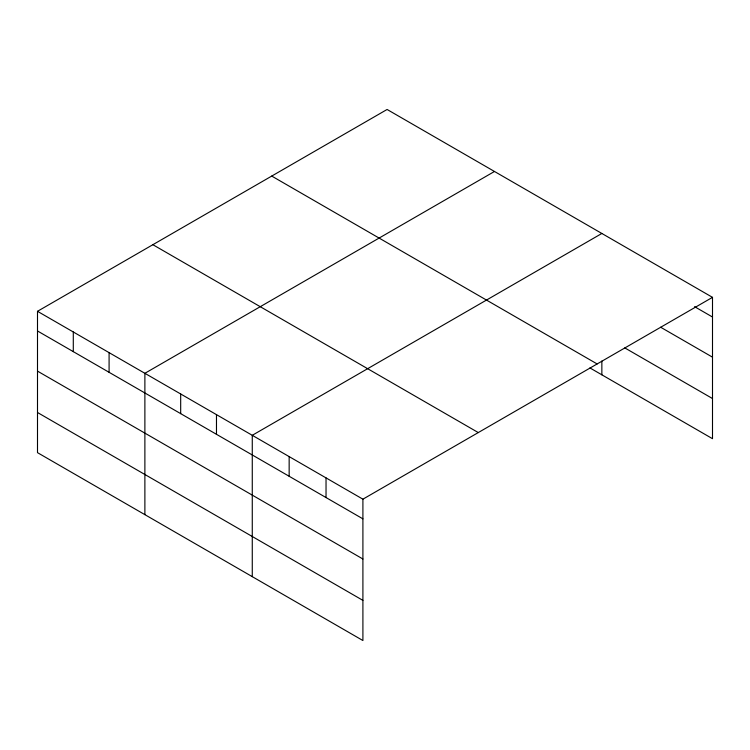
<?xml version="1.0" encoding="UTF-8"?>
<svg xmlns="http://www.w3.org/2000/svg" width="750" height="750" viewBox="0 0 750 750"><rect width="100%" height="100%" fill="white"/><g stroke="black" fill="none" stroke-linecap="round" stroke-linejoin="round"><path stroke-width="1.12" d="M362.906 559.003L362.906 499.181L37.5 311.306L37.5 452.653L362.906 640.528L362.906 559.003L37.5 371.128M589.931 367.931L712.5 438.694L712.5 297.347L387.094 109.472L37.5 311.306M494.475 171.469L144.881 373.303L144.881 514.65M601.856 233.466L252.272 435.3L252.272 576.656M362.906 499.181L712.5 297.347M694.556 306.656L712.5 317.016M660.666 327.244L712.5 357.169M624.788 347.897L712.5 398.541M271.725 176.072L597.131 363.947M152.869 244.697L478.275 432.572M37.5 330.975L362.906 518.85M37.5 412.5L362.906 600.375M601.856 361.05L601.856 374.822M326.034 477.891L326.034 497.559M289.153 456.591L289.153 476.269M216.478 414.637L216.478 434.306M180.684 393.966L180.684 413.644M109.088 352.641L109.088 372.309M73.294 331.969L73.294 351.647"/></g></svg>
